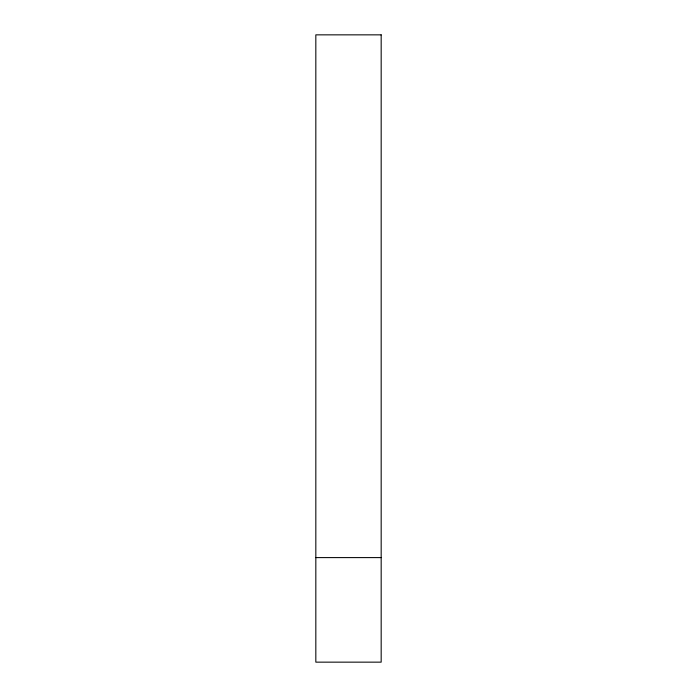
<?xml version="1.0" encoding="UTF-8"?>
<svg xmlns="http://www.w3.org/2000/svg" width="697" height="697" viewBox="0 0 697 697"><rect width="100%" height="100%" fill="white"/><g stroke="black" fill="none" stroke-linecap="round" stroke-linejoin="round"><path stroke-width="1.05" d="M315.828 557.6L381.172 557.6M381.172 34.85L315.828 34.85L315.828 662.15L381.172 662.15L381.172 34.85"/></g></svg>
